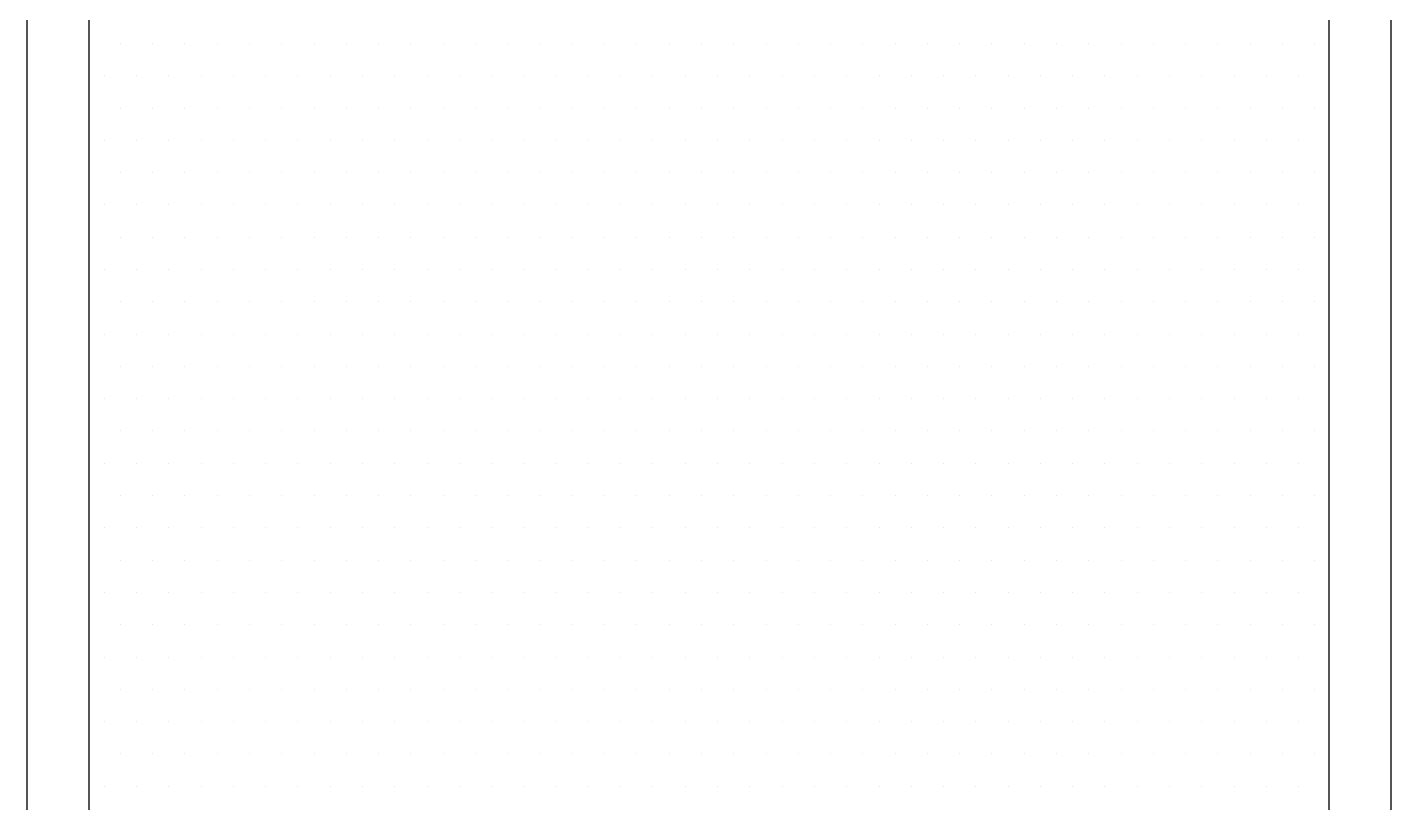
# Model space of a CAD drawing. Header units: inches. Extents: x 11.6 to 54.1, y 10.7 to 35.5.
# Drawn here: x 45.9049 to 46.0369, y 27.2012 to 27.2762 of the extents above; entities that cross this region are included whole.
import ezdxf

# ---------------------------------------------------------------- set-up
doc = ezdxf.new("R2010")
doc.units = ezdxf.units.IN
doc.header["$MEASUREMENT"] = 0
doc.layers.add('02', color=2, linetype='Continuous')

msp = doc.modelspace()

# ---------------------------------------------------------------- linework, layer by layer
at = {"layer": '02'}
for p, q in [((45.90487, 27.12532), (45.90487, 27.42412)), ((46.03687, 27.42412), (46.03687, 27.12532)), ((45.91087, 27.17303), (45.91087, 27.41078)), ((46.03087, 27.41078), (46.03087, 27.17303)), ((45.91389, 27.27465), (45.91389, 27.27465)), ((45.91701, 27.27465), (45.91701, 27.27465)), ((45.92014, 27.27465), (45.92014, 27.27465)), ((45.92326, 27.27465), (45.92326, 27.27465)), ((45.92639, 27.27465), (45.92639, 27.27465)), ((45.92951, 27.27465), (45.92951, 27.27465)), ((45.93264, 27.27465), (45.93264, 27.27465)), ((45.93576, 27.27465), (45.93576, 27.27465)), ((45.93889, 27.27465), (45.93889, 27.27465)), ((45.94201, 27.27465), (45.94201, 27.27465)), ((45.94514, 27.27465), (45.94514, 27.27465)), ((45.94826, 27.27465), (45.94826, 27.27465)), ((45.95139, 27.27465), (45.95139, 27.27465)), ((45.95451, 27.27465), (45.95451, 27.27465)), ((45.95764, 27.27465), (45.95764, 27.27465)), ((45.96076, 27.27465), (45.96076, 27.27465)), ((45.96389, 27.27465), (45.96389, 27.27465)), ((45.96701, 27.27465), (45.96701, 27.27465)), ((45.97014, 27.27465), (45.97014, 27.27465)), ((45.97326, 27.27465), (45.97326, 27.27465)), ((45.97639, 27.27465), (45.97639, 27.27465)), ((45.97951, 27.27465), (45.97951, 27.27465)), ((45.98264, 27.27465), (45.98264, 27.27465)), ((45.98576, 27.27465), (45.98576, 27.27465)), ((45.98889, 27.27465), (45.98889, 27.27465)), ((45.99201, 27.27465), (45.99201, 27.27465)), ((45.99514, 27.27465), (45.99514, 27.27465)), ((45.99826, 27.27465), (45.99826, 27.27465)), ((46.00139, 27.27465), (46.00139, 27.27465)), ((46.00451, 27.27465), (46.00451, 27.27465)), ((46.00764, 27.27465), (46.00764, 27.27465)), ((46.01076, 27.27465), (46.01076, 27.27465)), ((46.01389, 27.27465), (46.01389, 27.27465)), ((46.01701, 27.27465), (46.01701, 27.27465)), ((46.02014, 27.27465), (46.02014, 27.27465)), ((46.02326, 27.27465), (46.02326, 27.27465)), ((46.02639, 27.27465), (46.02639, 27.27465)), ((46.02951, 27.27465), (46.02951, 27.27465)), ((45.91233, 27.27152), (45.91233, 27.27152)), ((45.91545, 27.27152), (45.91545, 27.27152)), ((45.91858, 27.27152), (45.91858, 27.27152)), ((45.9217, 27.27152), (45.9217, 27.27152)), ((45.92483, 27.27152), (45.92483, 27.27152)), ((45.92795, 27.27152), (45.92795, 27.27152)), ((45.93108, 27.27152), (45.93108, 27.27152)), ((45.9342, 27.27152), (45.9342, 27.27152)), ((45.93733, 27.27152), (45.93733, 27.27152)), ((45.94045, 27.27152), (45.94045, 27.27152)), ((45.94358, 27.27152), (45.94358, 27.27152)), ((45.9467, 27.27152), (45.9467, 27.27152)), ((45.94983, 27.27152), (45.94983, 27.27152)), ((45.95295, 27.27152), (45.95295, 27.27152)), ((45.95608, 27.27152), (45.95608, 27.27152)), ((45.9592, 27.27152), (45.9592, 27.27152)), ((45.96233, 27.27152), (45.96233, 27.27152)), ((45.96545, 27.27152), (45.96545, 27.27152)), ((45.96858, 27.27152), (45.96858, 27.27152)), ((45.9717, 27.27152), (45.9717, 27.27152)), ((45.97483, 27.27152), (45.97483, 27.27152)), ((45.97795, 27.27152), (45.97795, 27.27152)), ((45.98108, 27.27152), (45.98108, 27.27152)), ((45.9842, 27.27152), (45.9842, 27.27152)), ((45.98733, 27.27152), (45.98733, 27.27152)), ((45.99045, 27.27152), (45.99045, 27.27152)), ((45.99358, 27.27152), (45.99358, 27.27152)), ((45.9967, 27.27152), (45.9967, 27.27152)), ((45.99983, 27.27152), (45.99983, 27.27152)), ((46.00295, 27.27152), (46.00295, 27.27152)), ((46.00608, 27.27152), (46.00608, 27.27152)), ((46.0092, 27.27152), (46.0092, 27.27152)), ((46.01233, 27.27152), (46.01233, 27.27152)), ((46.01545, 27.27152), (46.01545, 27.27152)), ((46.01858, 27.27152), (46.01858, 27.27152)), ((46.0217, 27.27152), (46.0217, 27.27152)), ((46.02483, 27.27152), (46.02483, 27.27152)), ((46.02795, 27.27152), (46.02795, 27.27152)), ((45.91389, 27.2684), (45.91389, 27.2684)), ((45.91701, 27.2684), (45.91701, 27.2684)), ((45.92014, 27.2684), (45.92014, 27.2684)), ((45.92326, 27.2684), (45.92326, 27.2684)), ((45.92639, 27.2684), (45.92639, 27.2684)), ((45.92951, 27.2684), (45.92951, 27.2684)), ((45.93264, 27.2684), (45.93264, 27.2684)), ((45.93576, 27.2684), (45.93576, 27.2684)), ((45.93889, 27.2684), (45.93889, 27.2684)), ((45.94201, 27.2684), (45.94201, 27.2684)), ((45.94514, 27.2684), (45.94514, 27.2684)), ((45.94826, 27.2684), (45.94826, 27.2684)), ((45.95139, 27.2684), (45.95139, 27.2684)), ((45.95451, 27.2684), (45.95451, 27.2684)), ((45.95764, 27.2684), (45.95764, 27.2684)), ((45.96076, 27.2684), (45.96076, 27.2684)), ((45.96389, 27.2684), (45.96389, 27.2684)), ((45.96701, 27.2684), (45.96701, 27.2684)), ((45.97014, 27.2684), (45.97014, 27.2684)), ((45.97326, 27.2684), (45.97326, 27.2684)), ((45.97639, 27.2684), (45.97639, 27.2684)), ((45.97951, 27.2684), (45.97951, 27.2684)), ((45.98264, 27.2684), (45.98264, 27.2684)), ((45.98576, 27.2684), (45.98576, 27.2684)), ((45.98889, 27.2684), (45.98889, 27.2684)), ((45.99201, 27.2684), (45.99201, 27.2684)), ((45.99514, 27.2684), (45.99514, 27.2684)), ((45.99826, 27.2684), (45.99826, 27.2684)), ((46.00139, 27.2684), (46.00139, 27.2684)), ((46.00451, 27.2684), (46.00451, 27.2684)), ((46.00764, 27.2684), (46.00764, 27.2684)), ((46.01076, 27.2684), (46.01076, 27.2684)), ((46.01389, 27.2684), (46.01389, 27.2684)), ((46.01701, 27.2684), (46.01701, 27.2684)), ((46.02014, 27.2684), (46.02014, 27.2684)), ((46.02326, 27.2684), (46.02326, 27.2684)), ((46.02639, 27.2684), (46.02639, 27.2684)), ((46.02951, 27.2684), (46.02951, 27.2684)), ((45.91233, 27.26527), (45.91233, 27.26527)), ((45.91545, 27.26527), (45.91545, 27.26527)), ((45.91858, 27.26527), (45.91858, 27.26527)), ((45.9217, 27.26527), (45.9217, 27.26527)), ((45.92483, 27.26527), (45.92483, 27.26527)), ((45.92795, 27.26527), (45.92795, 27.26527)), ((45.93108, 27.26527), (45.93108, 27.26527)), ((45.9342, 27.26527), (45.9342, 27.26527)), ((45.93733, 27.26527), (45.93733, 27.26527)), ((45.94045, 27.26527), (45.94045, 27.26527)), ((45.94358, 27.26527), (45.94358, 27.26527)), ((45.9467, 27.26527), (45.9467, 27.26527)), ((45.94983, 27.26527), (45.94983, 27.26527)), ((45.95295, 27.26527), (45.95295, 27.26527)), ((45.95608, 27.26527), (45.95608, 27.26527)), ((45.9592, 27.26527), (45.9592, 27.26527)), ((45.96233, 27.26527), (45.96233, 27.26527)), ((45.96545, 27.26527), (45.96545, 27.26527)), ((45.96858, 27.26527), (45.96858, 27.26527)), ((45.9717, 27.26527), (45.9717, 27.26527)), ((45.97483, 27.26527), (45.97483, 27.26527)), ((45.97795, 27.26527), (45.97795, 27.26527)), ((45.98108, 27.26527), (45.98108, 27.26527)), ((45.9842, 27.26527), (45.9842, 27.26527)), ((45.98733, 27.26527), (45.98733, 27.26527)), ((45.99045, 27.26527), (45.99045, 27.26527)), ((45.99358, 27.26527), (45.99358, 27.26527)), ((45.9967, 27.26527), (45.9967, 27.26527)), ((45.99983, 27.26527), (45.99983, 27.26527)), ((46.00295, 27.26527), (46.00295, 27.26527)), ((46.00608, 27.26527), (46.00608, 27.26527)), ((46.0092, 27.26527), (46.0092, 27.26527)), ((46.01233, 27.26527), (46.01233, 27.26527)), ((46.01545, 27.26527), (46.01545, 27.26527)), ((46.01858, 27.26527), (46.01858, 27.26527)), ((46.0217, 27.26527), (46.0217, 27.26527)), ((46.02483, 27.26527), (46.02483, 27.26527)), ((46.02795, 27.26527), (46.02795, 27.26527)), ((45.91389, 27.26215), (45.91389, 27.26215)), ((45.91701, 27.26215), (45.91701, 27.26215)), ((45.92014, 27.26215), (45.92014, 27.26215)), ((45.92326, 27.26215), (45.92326, 27.26215)), ((45.92639, 27.26215), (45.92639, 27.26215)), ((45.92951, 27.26215), (45.92951, 27.26215)), ((45.93264, 27.26215), (45.93264, 27.26215)), ((45.93576, 27.26215), (45.93576, 27.26215)), ((45.93889, 27.26215), (45.93889, 27.26215)), ((45.94201, 27.26215), (45.94201, 27.26215)), ((45.94514, 27.26215), (45.94514, 27.26215)), ((45.94826, 27.26215), (45.94826, 27.26215)), ((45.95139, 27.26215), (45.95139, 27.26215)), ((45.95451, 27.26215), (45.95451, 27.26215)), ((45.95764, 27.26215), (45.95764, 27.26215)), ((45.96076, 27.26215), (45.96076, 27.26215)), ((45.96389, 27.26215), (45.96389, 27.26215)), ((45.96701, 27.26215), (45.96701, 27.26215)), ((45.97014, 27.26215), (45.97014, 27.26215)), ((45.97326, 27.26215), (45.97326, 27.26215)), ((45.97639, 27.26215), (45.97639, 27.26215)), ((45.97951, 27.26215), (45.97951, 27.26215)), ((45.98264, 27.26215), (45.98264, 27.26215)), ((45.98576, 27.26215), (45.98576, 27.26215)), ((45.98889, 27.26215), (45.98889, 27.26215)), ((45.99201, 27.26215), (45.99201, 27.26215)), ((45.99514, 27.26215), (45.99514, 27.26215)), ((45.99826, 27.26215), (45.99826, 27.26215)), ((46.00139, 27.26215), (46.00139, 27.26215)), ((46.00451, 27.26215), (46.00451, 27.26215)), ((46.00764, 27.26215), (46.00764, 27.26215)), ((46.01076, 27.26215), (46.01076, 27.26215)), ((46.01389, 27.26215), (46.01389, 27.26215)), ((46.01701, 27.26215), (46.01701, 27.26215)), ((46.02014, 27.26215), (46.02014, 27.26215)), ((46.02326, 27.26215), (46.02326, 27.26215)), ((46.02639, 27.26215), (46.02639, 27.26215)), ((46.02951, 27.26215), (46.02951, 27.26215)), ((45.91233, 27.25902), (45.91233, 27.25902)), ((45.91545, 27.25902), (45.91545, 27.25902)), ((45.91858, 27.25902), (45.91858, 27.25902)), ((45.9217, 27.25902), (45.9217, 27.25902)), ((45.92483, 27.25902), (45.92483, 27.25902)), ((45.92795, 27.25902), (45.92795, 27.25902)), ((45.93108, 27.25902), (45.93108, 27.25902)), ((45.9342, 27.25902), (45.9342, 27.25902)), ((45.93733, 27.25902), (45.93733, 27.25902)), ((45.94045, 27.25902), (45.94045, 27.25902)), ((45.94358, 27.25902), (45.94358, 27.25902)), ((45.9467, 27.25902), (45.9467, 27.25902)), ((45.94983, 27.25902), (45.94983, 27.25902)), ((45.95295, 27.25902), (45.95295, 27.25902)), ((45.95608, 27.25902), (45.95608, 27.25902)), ((45.9592, 27.25902), (45.9592, 27.25902)), ((45.96233, 27.25902), (45.96233, 27.25902)), ((45.96545, 27.25902), (45.96545, 27.25902)), ((45.96858, 27.25902), (45.96858, 27.25902)), ((45.9717, 27.25902), (45.9717, 27.25902)), ((45.97483, 27.25902), (45.97483, 27.25902)), ((45.97795, 27.25902), (45.97795, 27.25902)), ((45.98108, 27.25902), (45.98108, 27.25902)), ((45.9842, 27.25902), (45.9842, 27.25902)), ((45.98733, 27.25902), (45.98733, 27.25902)), ((45.99045, 27.25902), (45.99045, 27.25902)), ((45.99358, 27.25902), (45.99358, 27.25902)), ((45.9967, 27.25902), (45.9967, 27.25902)), ((45.99983, 27.25902), (45.99983, 27.25902)), ((46.00295, 27.25902), (46.00295, 27.25902)), ((46.00608, 27.25902), (46.00608, 27.25902)), ((46.0092, 27.25902), (46.0092, 27.25902)), ((46.01233, 27.25902), (46.01233, 27.25902)), ((46.01545, 27.25902), (46.01545, 27.25902)), ((46.01858, 27.25902), (46.01858, 27.25902)), ((46.0217, 27.25902), (46.0217, 27.25902)), ((46.02483, 27.25902), (46.02483, 27.25902)), ((46.02795, 27.25902), (46.02795, 27.25902)), ((45.91389, 27.2559), (45.91389, 27.2559)), ((45.91701, 27.2559), (45.91701, 27.2559)), ((45.92014, 27.2559), (45.92014, 27.2559)), ((45.92326, 27.2559), (45.92326, 27.2559)), ((45.92639, 27.2559), (45.92639, 27.2559)), ((45.92951, 27.2559), (45.92951, 27.2559)), ((45.93264, 27.2559), (45.93264, 27.2559)), ((45.93576, 27.2559), (45.93576, 27.2559)), ((45.93889, 27.2559), (45.93889, 27.2559)), ((45.94201, 27.2559), (45.94201, 27.2559)), ((45.94514, 27.2559), (45.94514, 27.2559)), ((45.94826, 27.2559), (45.94826, 27.2559)), ((45.95139, 27.2559), (45.95139, 27.2559)), ((45.95451, 27.2559), (45.95451, 27.2559)), ((45.95764, 27.2559), (45.95764, 27.2559)), ((45.96076, 27.2559), (45.96076, 27.2559)), ((45.96389, 27.2559), (45.96389, 27.2559)), ((45.96701, 27.2559), (45.96701, 27.2559)), ((45.97014, 27.2559), (45.97014, 27.2559)), ((45.97326, 27.2559), (45.97326, 27.2559)), ((45.97639, 27.2559), (45.97639, 27.2559)), ((45.97951, 27.2559), (45.97951, 27.2559)), ((45.98264, 27.2559), (45.98264, 27.2559)), ((45.98576, 27.2559), (45.98576, 27.2559)), ((45.98889, 27.2559), (45.98889, 27.2559)), ((45.99201, 27.2559), (45.99201, 27.2559)), ((45.99514, 27.2559), (45.99514, 27.2559)), ((45.99826, 27.2559), (45.99826, 27.2559)), ((46.00139, 27.2559), (46.00139, 27.2559)), ((46.00451, 27.2559), (46.00451, 27.2559)), ((46.00764, 27.2559), (46.00764, 27.2559)), ((46.01076, 27.2559), (46.01076, 27.2559)), ((46.01389, 27.2559), (46.01389, 27.2559)), ((46.01701, 27.2559), (46.01701, 27.2559)), ((46.02014, 27.2559), (46.02014, 27.2559)), ((46.02326, 27.2559), (46.02326, 27.2559)), ((46.02639, 27.2559), (46.02639, 27.2559)), ((46.02951, 27.2559), (46.02951, 27.2559)), ((45.91233, 27.25277), (45.91233, 27.25277)), ((45.91545, 27.25277), (45.91545, 27.25277)), ((45.91858, 27.25277), (45.91858, 27.25277)), ((45.9217, 27.25277), (45.9217, 27.25277)), ((45.92483, 27.25277), (45.92483, 27.25277)), ((45.92795, 27.25277), (45.92795, 27.25277)), ((45.93108, 27.25277), (45.93108, 27.25277)), ((45.9342, 27.25277), (45.9342, 27.25277)), ((45.93733, 27.25277), (45.93733, 27.25277)), ((45.94045, 27.25277), (45.94045, 27.25277)), ((45.94358, 27.25277), (45.94358, 27.25277)), ((45.9467, 27.25277), (45.9467, 27.25277)), ((45.94983, 27.25277), (45.94983, 27.25277)), ((45.95295, 27.25277), (45.95295, 27.25277)), ((45.95608, 27.25277), (45.95608, 27.25277)), ((45.9592, 27.25277), (45.9592, 27.25277)), ((45.96233, 27.25277), (45.96233, 27.25277)), ((45.96545, 27.25277), (45.96545, 27.25277)), ((45.96858, 27.25277), (45.96858, 27.25277)), ((45.9717, 27.25277), (45.9717, 27.25277)), ((45.97483, 27.25277), (45.97483, 27.25277)), ((45.97795, 27.25277), (45.97795, 27.25277)), ((45.98108, 27.25277), (45.98108, 27.25277)), ((45.9842, 27.25277), (45.9842, 27.25277)), ((45.98733, 27.25277), (45.98733, 27.25277)), ((45.99045, 27.25277), (45.99045, 27.25277)), ((45.99358, 27.25277), (45.99358, 27.25277)), ((45.9967, 27.25277), (45.9967, 27.25277)), ((45.99983, 27.25277), (45.99983, 27.25277)), ((46.00295, 27.25277), (46.00295, 27.25277)), ((46.00608, 27.25277), (46.00608, 27.25277)), ((46.0092, 27.25277), (46.0092, 27.25277)), ((46.01233, 27.25277), (46.01233, 27.25277)), ((46.01545, 27.25277), (46.01545, 27.25277)), ((46.01858, 27.25277), (46.01858, 27.25277)), ((46.0217, 27.25277), (46.0217, 27.25277)), ((46.02483, 27.25277), (46.02483, 27.25277)), ((46.02795, 27.25277), (46.02795, 27.25277)), ((45.91389, 27.24965), (45.91389, 27.24965)), ((45.91701, 27.24965), (45.91701, 27.24965)), ((45.92014, 27.24965), (45.92014, 27.24965)), ((45.92326, 27.24965), (45.92326, 27.24965)), ((45.92639, 27.24965), (45.92639, 27.24965)), ((45.92951, 27.24965), (45.92951, 27.24965)), ((45.93264, 27.24965), (45.93264, 27.24965)), ((45.93576, 27.24965), (45.93576, 27.24965)), ((45.93889, 27.24965), (45.93889, 27.24965)), ((45.94201, 27.24965), (45.94201, 27.24965)), ((45.94514, 27.24965), (45.94514, 27.24965)), ((45.94826, 27.24965), (45.94826, 27.24965)), ((45.95139, 27.24965), (45.95139, 27.24965)), ((45.95451, 27.24965), (45.95451, 27.24965)), ((45.95764, 27.24965), (45.95764, 27.24965)), ((45.96076, 27.24965), (45.96076, 27.24965)), ((45.96389, 27.24965), (45.96389, 27.24965)), ((45.96701, 27.24965), (45.96701, 27.24965)), ((45.97014, 27.24965), (45.97014, 27.24965)), ((45.97326, 27.24965), (45.97326, 27.24965)), ((45.97639, 27.24965), (45.97639, 27.24965)), ((45.97951, 27.24965), (45.97951, 27.24965)), ((45.98264, 27.24965), (45.98264, 27.24965)), ((45.98576, 27.24965), (45.98576, 27.24965)), ((45.98889, 27.24965), (45.98889, 27.24965)), ((45.99201, 27.24965), (45.99201, 27.24965)), ((45.99514, 27.24965), (45.99514, 27.24965)), ((45.99826, 27.24965), (45.99826, 27.24965)), ((46.00139, 27.24965), (46.00139, 27.24965)), ((46.00451, 27.24965), (46.00451, 27.24965)), ((46.00764, 27.24965), (46.00764, 27.24965)), ((46.01076, 27.24965), (46.01076, 27.24965)), ((46.01389, 27.24965), (46.01389, 27.24965)), ((46.01701, 27.24965), (46.01701, 27.24965)), ((46.02014, 27.24965), (46.02014, 27.24965)), ((46.02326, 27.24965), (46.02326, 27.24965)), ((46.02639, 27.24965), (46.02639, 27.24965)), ((46.02951, 27.24965), (46.02951, 27.24965)), ((45.91233, 27.24652), (45.91233, 27.24652)), ((45.91545, 27.24652), (45.91545, 27.24652)), ((45.91858, 27.24652), (45.91858, 27.24652)), ((45.9217, 27.24652), (45.9217, 27.24652)), ((45.92483, 27.24652), (45.92483, 27.24652)), ((45.92795, 27.24652), (45.92795, 27.24652)), ((45.93108, 27.24652), (45.93108, 27.24652)), ((45.9342, 27.24652), (45.9342, 27.24652)), ((45.93733, 27.24652), (45.93733, 27.24652)), ((45.94045, 27.24652), (45.94045, 27.24652)), ((45.94358, 27.24652), (45.94358, 27.24652)), ((45.9467, 27.24652), (45.9467, 27.24652)), ((45.94983, 27.24652), (45.94983, 27.24652)), ((45.95295, 27.24652), (45.95295, 27.24652)), ((45.95608, 27.24652), (45.95608, 27.24652)), ((45.9592, 27.24652), (45.9592, 27.24652)), ((45.96233, 27.24652), (45.96233, 27.24652)), ((45.96545, 27.24652), (45.96545, 27.24652)), ((45.96858, 27.24652), (45.96858, 27.24652)), ((45.9717, 27.24652), (45.9717, 27.24652)), ((45.97483, 27.24652), (45.97483, 27.24652)), ((45.97795, 27.24652), (45.97795, 27.24652)), ((45.98108, 27.24652), (45.98108, 27.24652)), ((45.9842, 27.24652), (45.9842, 27.24652)), ((45.98733, 27.24652), (45.98733, 27.24652)), ((45.99045, 27.24652), (45.99045, 27.24652)), ((45.99358, 27.24652), (45.99358, 27.24652)), ((45.9967, 27.24652), (45.9967, 27.24652)), ((45.99983, 27.24652), (45.99983, 27.24652)), ((46.00295, 27.24652), (46.00295, 27.24652)), ((46.00608, 27.24652), (46.00608, 27.24652)), ((46.0092, 27.24652), (46.0092, 27.24652)), ((46.01233, 27.24652), (46.01233, 27.24652)), ((46.01545, 27.24652), (46.01545, 27.24652)), ((46.01858, 27.24652), (46.01858, 27.24652)), ((46.0217, 27.24652), (46.0217, 27.24652)), ((46.02483, 27.24652), (46.02483, 27.24652)), ((46.02795, 27.24652), (46.02795, 27.24652)), ((45.91389, 27.2434), (45.91389, 27.2434)), ((45.91701, 27.2434), (45.91701, 27.2434)), ((45.92014, 27.2434), (45.92014, 27.2434)), ((45.92326, 27.2434), (45.92326, 27.2434)), ((45.92639, 27.2434), (45.92639, 27.2434)), ((45.92951, 27.2434), (45.92951, 27.2434)), ((45.93264, 27.2434), (45.93264, 27.2434)), ((45.93576, 27.2434), (45.93576, 27.2434)), ((45.93889, 27.2434), (45.93889, 27.2434)), ((45.94201, 27.2434), (45.94201, 27.2434)), ((45.94514, 27.2434), (45.94514, 27.2434)), ((45.94826, 27.2434), (45.94826, 27.2434)), ((45.95139, 27.2434), (45.95139, 27.2434)), ((45.95451, 27.2434), (45.95451, 27.2434)), ((45.95764, 27.2434), (45.95764, 27.2434)), ((45.96076, 27.2434), (45.96076, 27.2434)), ((45.96389, 27.2434), (45.96389, 27.2434)), ((45.96701, 27.2434), (45.96701, 27.2434)), ((45.97014, 27.2434), (45.97014, 27.2434)), ((45.97326, 27.2434), (45.97326, 27.2434)), ((45.97639, 27.2434), (45.97639, 27.2434)), ((45.97951, 27.2434), (45.97951, 27.2434)), ((45.98264, 27.2434), (45.98264, 27.2434)), ((45.98576, 27.2434), (45.98576, 27.2434)), ((45.98889, 27.2434), (45.98889, 27.2434)), ((45.99201, 27.2434), (45.99201, 27.2434)), ((45.99514, 27.2434), (45.99514, 27.2434)), ((45.99826, 27.2434), (45.99826, 27.2434)), ((46.00139, 27.2434), (46.00139, 27.2434)), ((46.00451, 27.2434), (46.00451, 27.2434)), ((46.00764, 27.2434), (46.00764, 27.2434)), ((46.01076, 27.2434), (46.01076, 27.2434)), ((46.01389, 27.2434), (46.01389, 27.2434)), ((46.01701, 27.2434), (46.01701, 27.2434)), ((46.02014, 27.2434), (46.02014, 27.2434)), ((46.02326, 27.2434), (46.02326, 27.2434)), ((46.02639, 27.2434), (46.02639, 27.2434)), ((46.02951, 27.2434), (46.02951, 27.2434)), ((45.91233, 27.24027), (45.91233, 27.24027)), ((45.91545, 27.24027), (45.91545, 27.24027)), ((45.91858, 27.24027), (45.91858, 27.24027)), ((45.9217, 27.24027), (45.9217, 27.24027)), ((45.92483, 27.24027), (45.92483, 27.24027)), ((45.92795, 27.24027), (45.92795, 27.24027)), ((45.93108, 27.24027), (45.93108, 27.24027)), ((45.9342, 27.24027), (45.9342, 27.24027)), ((45.93733, 27.24027), (45.93733, 27.24027)), ((45.94045, 27.24027), (45.94045, 27.24027)), ((45.94358, 27.24027), (45.94358, 27.24027)), ((45.9467, 27.24027), (45.9467, 27.24027)), ((45.94983, 27.24027), (45.94983, 27.24027)), ((45.95295, 27.24027), (45.95295, 27.24027)), ((45.95608, 27.24027), (45.95608, 27.24027)), ((45.9592, 27.24027), (45.9592, 27.24027)), ((45.96233, 27.24027), (45.96233, 27.24027)), ((45.96545, 27.24027), (45.96545, 27.24027)), ((45.96858, 27.24027), (45.96858, 27.24027)), ((45.9717, 27.24027), (45.9717, 27.24027)), ((45.97483, 27.24027), (45.97483, 27.24027)), ((45.97795, 27.24027), (45.97795, 27.24027)), ((45.98108, 27.24027), (45.98108, 27.24027)), ((45.9842, 27.24027), (45.9842, 27.24027)), ((45.98733, 27.24027), (45.98733, 27.24027)), ((45.99045, 27.24027), (45.99045, 27.24027)), ((45.99358, 27.24027), (45.99358, 27.24027)), ((45.9967, 27.24027), (45.9967, 27.24027)), ((45.99983, 27.24027), (45.99983, 27.24027)), ((46.00295, 27.24027), (46.00295, 27.24027)), ((46.00608, 27.24027), (46.00608, 27.24027)), ((46.0092, 27.24027), (46.0092, 27.24027)), ((46.01233, 27.24027), (46.01233, 27.24027)), ((46.01545, 27.24027), (46.01545, 27.24027)), ((46.01858, 27.24027), (46.01858, 27.24027)), ((46.0217, 27.24027), (46.0217, 27.24027)), ((46.02483, 27.24027), (46.02483, 27.24027)), ((46.02795, 27.24027), (46.02795, 27.24027)), ((45.91389, 27.23715), (45.91389, 27.23715)), ((45.91701, 27.23715), (45.91701, 27.23715)), ((45.92014, 27.23715), (45.92014, 27.23715)), ((45.92326, 27.23715), (45.92326, 27.23715)), ((45.92639, 27.23715), (45.92639, 27.23715)), ((45.92951, 27.23715), (45.92951, 27.23715)), ((45.93264, 27.23715), (45.93264, 27.23715)), ((45.93576, 27.23715), (45.93576, 27.23715)), ((45.93889, 27.23715), (45.93889, 27.23715)), ((45.94201, 27.23715), (45.94201, 27.23715)), ((45.94514, 27.23715), (45.94514, 27.23715)), ((45.94826, 27.23715), (45.94826, 27.23715)), ((45.95139, 27.23715), (45.95139, 27.23715)), ((45.95451, 27.23715), (45.95451, 27.23715)), ((45.95764, 27.23715), (45.95764, 27.23715)), ((45.96076, 27.23715), (45.96076, 27.23715)), ((45.96389, 27.23715), (45.96389, 27.23715)), ((45.96701, 27.23715), (45.96701, 27.23715)), ((45.97014, 27.23715), (45.97014, 27.23715)), ((45.97326, 27.23715), (45.97326, 27.23715)), ((45.97639, 27.23715), (45.97639, 27.23715)), ((45.97951, 27.23715), (45.97951, 27.23715)), ((45.98264, 27.23715), (45.98264, 27.23715)), ((45.98576, 27.23715), (45.98576, 27.23715)), ((45.98889, 27.23715), (45.98889, 27.23715)), ((45.99201, 27.23715), (45.99201, 27.23715)), ((45.99514, 27.23715), (45.99514, 27.23715)), ((45.99826, 27.23715), (45.99826, 27.23715)), ((46.00139, 27.23715), (46.00139, 27.23715)), ((46.00451, 27.23715), (46.00451, 27.23715)), ((46.00764, 27.23715), (46.00764, 27.23715)), ((46.01076, 27.23715), (46.01076, 27.23715)), ((46.01389, 27.23715), (46.01389, 27.23715)), ((46.01701, 27.23715), (46.01701, 27.23715)), ((46.02014, 27.23715), (46.02014, 27.23715)), ((46.02326, 27.23715), (46.02326, 27.23715)), ((46.02639, 27.23715), (46.02639, 27.23715)), ((46.02951, 27.23715), (46.02951, 27.23715)), ((45.91233, 27.23402), (45.91233, 27.23402)), ((45.91545, 27.23402), (45.91545, 27.23402)), ((45.91858, 27.23402), (45.91858, 27.23402)), ((45.9217, 27.23402), (45.9217, 27.23402)), ((45.92483, 27.23402), (45.92483, 27.23402)), ((45.92795, 27.23402), (45.92795, 27.23402)), ((45.93108, 27.23402), (45.93108, 27.23402)), ((45.9342, 27.23402), (45.9342, 27.23402)), ((45.93733, 27.23402), (45.93733, 27.23402)), ((45.94045, 27.23402), (45.94045, 27.23402)), ((45.94358, 27.23402), (45.94358, 27.23402)), ((45.9467, 27.23402), (45.9467, 27.23402)), ((45.94983, 27.23402), (45.94983, 27.23402)), ((45.95295, 27.23402), (45.95295, 27.23402)), ((45.95608, 27.23402), (45.95608, 27.23402)), ((45.9592, 27.23402), (45.9592, 27.23402)), ((45.96233, 27.23402), (45.96233, 27.23402)), ((45.96545, 27.23402), (45.96545, 27.23402)), ((45.96858, 27.23402), (45.96858, 27.23402)), ((45.9717, 27.23402), (45.9717, 27.23402)), ((45.97483, 27.23402), (45.97483, 27.23402)), ((45.97795, 27.23402), (45.97795, 27.23402)), ((45.98108, 27.23402), (45.98108, 27.23402)), ((45.9842, 27.23402), (45.9842, 27.23402)), ((45.98733, 27.23402), (45.98733, 27.23402)), ((45.99045, 27.23402), (45.99045, 27.23402)), ((45.99358, 27.23402), (45.99358, 27.23402)), ((45.9967, 27.23402), (45.9967, 27.23402)), ((45.99983, 27.23402), (45.99983, 27.23402)), ((46.00295, 27.23402), (46.00295, 27.23402)), ((46.00608, 27.23402), (46.00608, 27.23402)), ((46.0092, 27.23402), (46.0092, 27.23402)), ((46.01233, 27.23402), (46.01233, 27.23402)), ((46.01545, 27.23402), (46.01545, 27.23402)), ((46.01858, 27.23402), (46.01858, 27.23402)), ((46.0217, 27.23402), (46.0217, 27.23402)), ((46.02483, 27.23402), (46.02483, 27.23402)), ((46.02795, 27.23402), (46.02795, 27.23402)), ((45.91389, 27.2309), (45.91389, 27.2309)), ((45.91701, 27.2309), (45.91701, 27.2309)), ((45.92014, 27.2309), (45.92014, 27.2309)), ((45.92326, 27.2309), (45.92326, 27.2309)), ((45.92639, 27.2309), (45.92639, 27.2309)), ((45.92951, 27.2309), (45.92951, 27.2309)), ((45.93264, 27.2309), (45.93264, 27.2309)), ((45.93576, 27.2309), (45.93576, 27.2309)), ((45.93889, 27.2309), (45.93889, 27.2309)), ((45.94201, 27.2309), (45.94201, 27.2309)), ((45.94514, 27.2309), (45.94514, 27.2309)), ((45.94826, 27.2309), (45.94826, 27.2309)), ((45.95139, 27.2309), (45.95139, 27.2309)), ((45.95451, 27.2309), (45.95451, 27.2309)), ((45.95764, 27.2309), (45.95764, 27.2309)), ((45.96076, 27.2309), (45.96076, 27.2309)), ((45.96389, 27.2309), (45.96389, 27.2309)), ((45.96701, 27.2309), (45.96701, 27.2309)), ((45.97014, 27.2309), (45.97014, 27.2309)), ((45.97326, 27.2309), (45.97326, 27.2309)), ((45.97639, 27.2309), (45.97639, 27.2309)), ((45.97951, 27.2309), (45.97951, 27.2309)), ((45.98264, 27.2309), (45.98264, 27.2309)), ((45.98576, 27.2309), (45.98576, 27.2309)), ((45.98889, 27.2309), (45.98889, 27.2309)), ((45.99201, 27.2309), (45.99201, 27.2309)), ((45.99514, 27.2309), (45.99514, 27.2309)), ((45.99826, 27.2309), (45.99826, 27.2309)), ((46.00139, 27.2309), (46.00139, 27.2309)), ((46.00451, 27.2309), (46.00451, 27.2309)), ((46.00764, 27.2309), (46.00764, 27.2309)), ((46.01076, 27.2309), (46.01076, 27.2309)), ((46.01389, 27.2309), (46.01389, 27.2309)), ((46.01701, 27.2309), (46.01701, 27.2309)), ((46.02014, 27.2309), (46.02014, 27.2309)), ((46.02326, 27.2309), (46.02326, 27.2309)), ((46.02639, 27.2309), (46.02639, 27.2309)), ((46.02951, 27.2309), (46.02951, 27.2309)), ((45.91233, 27.22777), (45.91233, 27.22777)), ((45.91545, 27.22777), (45.91545, 27.22777)), ((45.91858, 27.22777), (45.91858, 27.22777)), ((45.9217, 27.22777), (45.9217, 27.22777)), ((45.92483, 27.22777), (45.92483, 27.22777)), ((45.92795, 27.22777), (45.92795, 27.22777)), ((45.93108, 27.22777), (45.93108, 27.22777)), ((45.9342, 27.22777), (45.9342, 27.22777)), ((45.93733, 27.22777), (45.93733, 27.22777)), ((45.94045, 27.22777), (45.94045, 27.22777)), ((45.94358, 27.22777), (45.94358, 27.22777)), ((45.9467, 27.22777), (45.9467, 27.22777)), ((45.94983, 27.22777), (45.94983, 27.22777)), ((45.95295, 27.22777), (45.95295, 27.22777)), ((45.95608, 27.22777), (45.95608, 27.22777)), ((45.9592, 27.22777), (45.9592, 27.22777)), ((45.96233, 27.22777), (45.96233, 27.22777)), ((45.96545, 27.22777), (45.96545, 27.22777)), ((45.96858, 27.22777), (45.96858, 27.22777)), ((45.9717, 27.22777), (45.9717, 27.22777)), ((45.97483, 27.22777), (45.97483, 27.22777)), ((45.97795, 27.22777), (45.97795, 27.22777)), ((45.98108, 27.22777), (45.98108, 27.22777)), ((45.9842, 27.22777), (45.9842, 27.22777)), ((45.98733, 27.22777), (45.98733, 27.22777)), ((45.99045, 27.22777), (45.99045, 27.22777)), ((45.99358, 27.22777), (45.99358, 27.22777)), ((45.9967, 27.22777), (45.9967, 27.22777)), ((45.99983, 27.22777), (45.99983, 27.22777)), ((46.00295, 27.22777), (46.00295, 27.22777)), ((46.00608, 27.22777), (46.00608, 27.22777)), ((46.0092, 27.22777), (46.0092, 27.22777)), ((46.01233, 27.22777), (46.01233, 27.22777)), ((46.01545, 27.22777), (46.01545, 27.22777)), ((46.01858, 27.22777), (46.01858, 27.22777)), ((46.0217, 27.22777), (46.0217, 27.22777)), ((46.02483, 27.22777), (46.02483, 27.22777)), ((46.02795, 27.22777), (46.02795, 27.22777)), ((45.91389, 27.22465), (45.91389, 27.22465)), ((45.91701, 27.22465), (45.91701, 27.22465)), ((45.92014, 27.22465), (45.92014, 27.22465)), ((45.92326, 27.22465), (45.92326, 27.22465)), ((45.92639, 27.22465), (45.92639, 27.22465)), ((45.92951, 27.22465), (45.92951, 27.22465)), ((45.93264, 27.22465), (45.93264, 27.22465)), ((45.93576, 27.22465), (45.93576, 27.22465)), ((45.93889, 27.22465), (45.93889, 27.22465)), ((45.94201, 27.22465), (45.94201, 27.22465)), ((45.94514, 27.22465), (45.94514, 27.22465)), ((45.94826, 27.22465), (45.94826, 27.22465)), ((45.95139, 27.22465), (45.95139, 27.22465)), ((45.95451, 27.22465), (45.95451, 27.22465)), ((45.95764, 27.22465), (45.95764, 27.22465)), ((45.96076, 27.22465), (45.96076, 27.22465)), ((45.96389, 27.22465), (45.96389, 27.22465)), ((45.96701, 27.22465), (45.96701, 27.22465)), ((45.97014, 27.22465), (45.97014, 27.22465)), ((45.97326, 27.22465), (45.97326, 27.22465)), ((45.97639, 27.22465), (45.97639, 27.22465)), ((45.97951, 27.22465), (45.97951, 27.22465)), ((45.98264, 27.22465), (45.98264, 27.22465)), ((45.98576, 27.22465), (45.98576, 27.22465)), ((45.98889, 27.22465), (45.98889, 27.22465)), ((45.99201, 27.22465), (45.99201, 27.22465)), ((45.99514, 27.22465), (45.99514, 27.22465)), ((45.99826, 27.22465), (45.99826, 27.22465)), ((46.00139, 27.22465), (46.00139, 27.22465)), ((46.00451, 27.22465), (46.00451, 27.22465)), ((46.00764, 27.22465), (46.00764, 27.22465)), ((46.01076, 27.22465), (46.01076, 27.22465)), ((46.01389, 27.22465), (46.01389, 27.22465)), ((46.01701, 27.22465), (46.01701, 27.22465)), ((46.02014, 27.22465), (46.02014, 27.22465)), ((46.02326, 27.22465), (46.02326, 27.22465)), ((46.02639, 27.22465), (46.02639, 27.22465)), ((46.02951, 27.22465), (46.02951, 27.22465)), ((45.91233, 27.22152), (45.91233, 27.22152)), ((45.91545, 27.22152), (45.91545, 27.22152)), ((45.91858, 27.22152), (45.91858, 27.22152)), ((45.9217, 27.22152), (45.9217, 27.22152)), ((45.92483, 27.22152), (45.92483, 27.22152)), ((45.92795, 27.22152), (45.92795, 27.22152)), ((45.93108, 27.22152), (45.93108, 27.22152)), ((45.9342, 27.22152), (45.9342, 27.22152)), ((45.93733, 27.22152), (45.93733, 27.22152)), ((45.94045, 27.22152), (45.94045, 27.22152)), ((45.94358, 27.22152), (45.94358, 27.22152)), ((45.9467, 27.22152), (45.9467, 27.22152)), ((45.94983, 27.22152), (45.94983, 27.22152)), ((45.95295, 27.22152), (45.95295, 27.22152)), ((45.95608, 27.22152), (45.95608, 27.22152)), ((45.9592, 27.22152), (45.9592, 27.22152)), ((45.96233, 27.22152), (45.96233, 27.22152)), ((45.96545, 27.22152), (45.96545, 27.22152)), ((45.96858, 27.22152), (45.96858, 27.22152)), ((45.9717, 27.22152), (45.9717, 27.22152)), ((45.97483, 27.22152), (45.97483, 27.22152)), ((45.97795, 27.22152), (45.97795, 27.22152)), ((45.98108, 27.22152), (45.98108, 27.22152)), ((45.9842, 27.22152), (45.9842, 27.22152)), ((45.98733, 27.22152), (45.98733, 27.22152)), ((45.99045, 27.22152), (45.99045, 27.22152)), ((45.99358, 27.22152), (45.99358, 27.22152)), ((45.9967, 27.22152), (45.9967, 27.22152)), ((45.99983, 27.22152), (45.99983, 27.22152)), ((46.00295, 27.22152), (46.00295, 27.22152)), ((46.00608, 27.22152), (46.00608, 27.22152)), ((46.0092, 27.22152), (46.0092, 27.22152)), ((46.01233, 27.22152), (46.01233, 27.22152)), ((46.01545, 27.22152), (46.01545, 27.22152)), ((46.01858, 27.22152), (46.01858, 27.22152)), ((46.0217, 27.22152), (46.0217, 27.22152)), ((46.02483, 27.22152), (46.02483, 27.22152)), ((46.02795, 27.22152), (46.02795, 27.22152)), ((45.91389, 27.2184), (45.91389, 27.2184)), ((45.91701, 27.2184), (45.91701, 27.2184)), ((45.92014, 27.2184), (45.92014, 27.2184)), ((45.92326, 27.2184), (45.92326, 27.2184)), ((45.92639, 27.2184), (45.92639, 27.2184)), ((45.92951, 27.2184), (45.92951, 27.2184)), ((45.93264, 27.2184), (45.93264, 27.2184)), ((45.93576, 27.2184), (45.93576, 27.2184)), ((45.93889, 27.2184), (45.93889, 27.2184)), ((45.94201, 27.2184), (45.94201, 27.2184)), ((45.94514, 27.2184), (45.94514, 27.2184)), ((45.94826, 27.2184), (45.94826, 27.2184)), ((45.95139, 27.2184), (45.95139, 27.2184)), ((45.95451, 27.2184), (45.95451, 27.2184)), ((45.95764, 27.2184), (45.95764, 27.2184)), ((45.96076, 27.2184), (45.96076, 27.2184)), ((45.96389, 27.2184), (45.96389, 27.2184)), ((45.96701, 27.2184), (45.96701, 27.2184)), ((45.97014, 27.2184), (45.97014, 27.2184)), ((45.97326, 27.2184), (45.97326, 27.2184)), ((45.97639, 27.2184), (45.97639, 27.2184)), ((45.97951, 27.2184), (45.97951, 27.2184)), ((45.98264, 27.2184), (45.98264, 27.2184)), ((45.98576, 27.2184), (45.98576, 27.2184)), ((45.98889, 27.2184), (45.98889, 27.2184)), ((45.99201, 27.2184), (45.99201, 27.2184)), ((45.99514, 27.2184), (45.99514, 27.2184)), ((45.99826, 27.2184), (45.99826, 27.2184)), ((46.00139, 27.2184), (46.00139, 27.2184)), ((46.00451, 27.2184), (46.00451, 27.2184)), ((46.00764, 27.2184), (46.00764, 27.2184)), ((46.01076, 27.2184), (46.01076, 27.2184)), ((46.01389, 27.2184), (46.01389, 27.2184)), ((46.01701, 27.2184), (46.01701, 27.2184)), ((46.02014, 27.2184), (46.02014, 27.2184)), ((46.02326, 27.2184), (46.02326, 27.2184)), ((46.02639, 27.2184), (46.02639, 27.2184)), ((46.02951, 27.2184), (46.02951, 27.2184)), ((45.91233, 27.21527), (45.91233, 27.21527)), ((45.91545, 27.21527), (45.91545, 27.21527)), ((45.91858, 27.21527), (45.91858, 27.21527)), ((45.9217, 27.21527), (45.9217, 27.21527)), ((45.92483, 27.21527), (45.92483, 27.21527)), ((45.92795, 27.21527), (45.92795, 27.21527)), ((45.93108, 27.21527), (45.93108, 27.21527)), ((45.9342, 27.21527), (45.9342, 27.21527)), ((45.93733, 27.21527), (45.93733, 27.21527)), ((45.94045, 27.21527), (45.94045, 27.21527)), ((45.94358, 27.21527), (45.94358, 27.21527)), ((45.9467, 27.21527), (45.9467, 27.21527)), ((45.94983, 27.21527), (45.94983, 27.21527)), ((45.95295, 27.21527), (45.95295, 27.21527)), ((45.95608, 27.21527), (45.95608, 27.21527)), ((45.9592, 27.21527), (45.9592, 27.21527)), ((45.96233, 27.21527), (45.96233, 27.21527)), ((45.96545, 27.21527), (45.96545, 27.21527)), ((45.96858, 27.21527), (45.96858, 27.21527)), ((45.9717, 27.21527), (45.9717, 27.21527)), ((45.97483, 27.21527), (45.97483, 27.21527)), ((45.97795, 27.21527), (45.97795, 27.21527)), ((45.98108, 27.21527), (45.98108, 27.21527)), ((45.9842, 27.21527), (45.9842, 27.21527)), ((45.98733, 27.21527), (45.98733, 27.21527)), ((45.99045, 27.21527), (45.99045, 27.21527)), ((45.99358, 27.21527), (45.99358, 27.21527)), ((45.9967, 27.21527), (45.9967, 27.21527)), ((45.99983, 27.21527), (45.99983, 27.21527)), ((46.00295, 27.21527), (46.00295, 27.21527)), ((46.00608, 27.21527), (46.00608, 27.21527)), ((46.0092, 27.21527), (46.0092, 27.21527)), ((46.01233, 27.21527), (46.01233, 27.21527)), ((46.01545, 27.21527), (46.01545, 27.21527)), ((46.01858, 27.21527), (46.01858, 27.21527)), ((46.0217, 27.21527), (46.0217, 27.21527)), ((46.02483, 27.21527), (46.02483, 27.21527)), ((46.02795, 27.21527), (46.02795, 27.21527)), ((45.91389, 27.21215), (45.91389, 27.21215)), ((45.91701, 27.21215), (45.91701, 27.21215)), ((45.92014, 27.21215), (45.92014, 27.21215)), ((45.92326, 27.21215), (45.92326, 27.21215)), ((45.92639, 27.21215), (45.92639, 27.21215)), ((45.92951, 27.21215), (45.92951, 27.21215)), ((45.93264, 27.21215), (45.93264, 27.21215)), ((45.93576, 27.21215), (45.93576, 27.21215)), ((45.93889, 27.21215), (45.93889, 27.21215)), ((45.94201, 27.21215), (45.94201, 27.21215)), ((45.94514, 27.21215), (45.94514, 27.21215)), ((45.94826, 27.21215), (45.94826, 27.21215)), ((45.95139, 27.21215), (45.95139, 27.21215)), ((45.95451, 27.21215), (45.95451, 27.21215)), ((45.95764, 27.21215), (45.95764, 27.21215)), ((45.96076, 27.21215), (45.96076, 27.21215)), ((45.96389, 27.21215), (45.96389, 27.21215)), ((45.96701, 27.21215), (45.96701, 27.21215)), ((45.97014, 27.21215), (45.97014, 27.21215)), ((45.97326, 27.21215), (45.97326, 27.21215)), ((45.97639, 27.21215), (45.97639, 27.21215)), ((45.97951, 27.21215), (45.97951, 27.21215)), ((45.98264, 27.21215), (45.98264, 27.21215)), ((45.98576, 27.21215), (45.98576, 27.21215)), ((45.98889, 27.21215), (45.98889, 27.21215)), ((45.99201, 27.21215), (45.99201, 27.21215)), ((45.99514, 27.21215), (45.99514, 27.21215)), ((45.99826, 27.21215), (45.99826, 27.21215)), ((46.00139, 27.21215), (46.00139, 27.21215)), ((46.00451, 27.21215), (46.00451, 27.21215)), ((46.00764, 27.21215), (46.00764, 27.21215)), ((46.01076, 27.21215), (46.01076, 27.21215)), ((46.01389, 27.21215), (46.01389, 27.21215)), ((46.01701, 27.21215), (46.01701, 27.21215)), ((46.02014, 27.21215), (46.02014, 27.21215)), ((46.02326, 27.21215), (46.02326, 27.21215)), ((46.02639, 27.21215), (46.02639, 27.21215)), ((46.02951, 27.21215), (46.02951, 27.21215)), ((45.91233, 27.20902), (45.91233, 27.20902)), ((45.91545, 27.20902), (45.91545, 27.20902)), ((45.91858, 27.20902), (45.91858, 27.20902)), ((45.9217, 27.20902), (45.9217, 27.20902)), ((45.92483, 27.20902), (45.92483, 27.20902)), ((45.92795, 27.20902), (45.92795, 27.20902)), ((45.93108, 27.20902), (45.93108, 27.20902)), ((45.9342, 27.20902), (45.9342, 27.20902)), ((45.93733, 27.20902), (45.93733, 27.20902)), ((45.94045, 27.20902), (45.94045, 27.20902)), ((45.94358, 27.20902), (45.94358, 27.20902)), ((45.9467, 27.20902), (45.9467, 27.20902)), ((45.94983, 27.20902), (45.94983, 27.20902)), ((45.95295, 27.20902), (45.95295, 27.20902)), ((45.95608, 27.20902), (45.95608, 27.20902)), ((45.9592, 27.20902), (45.9592, 27.20902)), ((45.96233, 27.20902), (45.96233, 27.20902)), ((45.96545, 27.20902), (45.96545, 27.20902)), ((45.96858, 27.20902), (45.96858, 27.20902)), ((45.9717, 27.20902), (45.9717, 27.20902)), ((45.97483, 27.20902), (45.97483, 27.20902)), ((45.97795, 27.20902), (45.97795, 27.20902)), ((45.98108, 27.20902), (45.98108, 27.20902)), ((45.9842, 27.20902), (45.9842, 27.20902)), ((45.98733, 27.20902), (45.98733, 27.20902)), ((45.99045, 27.20902), (45.99045, 27.20902)), ((45.99358, 27.20902), (45.99358, 27.20902)), ((45.9967, 27.20902), (45.9967, 27.20902)), ((45.99983, 27.20902), (45.99983, 27.20902)), ((46.00295, 27.20902), (46.00295, 27.20902)), ((46.00608, 27.20902), (46.00608, 27.20902)), ((46.0092, 27.20902), (46.0092, 27.20902)), ((46.01233, 27.20902), (46.01233, 27.20902)), ((46.01545, 27.20902), (46.01545, 27.20902)), ((46.01858, 27.20902), (46.01858, 27.20902)), ((46.0217, 27.20902), (46.0217, 27.20902)), ((46.02483, 27.20902), (46.02483, 27.20902)), ((46.02795, 27.20902), (46.02795, 27.20902)), ((45.91389, 27.2059), (45.91389, 27.2059)), ((45.91701, 27.2059), (45.91701, 27.2059)), ((45.92014, 27.2059), (45.92014, 27.2059)), ((45.92326, 27.2059), (45.92326, 27.2059)), ((45.92639, 27.2059), (45.92639, 27.2059)), ((45.92951, 27.2059), (45.92951, 27.2059)), ((45.93264, 27.2059), (45.93264, 27.2059)), ((45.93576, 27.2059), (45.93576, 27.2059)), ((45.93889, 27.2059), (45.93889, 27.2059)), ((45.94201, 27.2059), (45.94201, 27.2059)), ((45.94514, 27.2059), (45.94514, 27.2059)), ((45.94826, 27.2059), (45.94826, 27.2059)), ((45.95139, 27.2059), (45.95139, 27.2059)), ((45.95451, 27.2059), (45.95451, 27.2059)), ((45.95764, 27.2059), (45.95764, 27.2059)), ((45.96076, 27.2059), (45.96076, 27.2059)), ((45.96389, 27.2059), (45.96389, 27.2059)), ((45.96701, 27.2059), (45.96701, 27.2059)), ((45.97014, 27.2059), (45.97014, 27.2059)), ((45.97326, 27.2059), (45.97326, 27.2059)), ((45.97639, 27.2059), (45.97639, 27.2059)), ((45.97951, 27.2059), (45.97951, 27.2059)), ((45.98264, 27.2059), (45.98264, 27.2059)), ((45.98576, 27.2059), (45.98576, 27.2059)), ((45.98889, 27.2059), (45.98889, 27.2059)), ((45.99201, 27.2059), (45.99201, 27.2059)), ((45.99514, 27.2059), (45.99514, 27.2059)), ((45.99826, 27.2059), (45.99826, 27.2059)), ((46.00139, 27.2059), (46.00139, 27.2059)), ((46.00451, 27.2059), (46.00451, 27.2059)), ((46.00764, 27.2059), (46.00764, 27.2059)), ((46.01076, 27.2059), (46.01076, 27.2059)), ((46.01389, 27.2059), (46.01389, 27.2059)), ((46.01701, 27.2059), (46.01701, 27.2059)), ((46.02014, 27.2059), (46.02014, 27.2059)), ((46.02326, 27.2059), (46.02326, 27.2059)), ((46.02639, 27.2059), (46.02639, 27.2059)), ((46.02951, 27.2059), (46.02951, 27.2059)), ((45.91233, 27.20277), (45.91233, 27.20277)), ((45.91545, 27.20277), (45.91545, 27.20277)), ((45.91858, 27.20277), (45.91858, 27.20277)), ((45.9217, 27.20277), (45.9217, 27.20277)), ((45.92483, 27.20277), (45.92483, 27.20277)), ((45.92795, 27.20277), (45.92795, 27.20277)), ((45.93108, 27.20277), (45.93108, 27.20277)), ((45.9342, 27.20277), (45.9342, 27.20277)), ((45.93733, 27.20277), (45.93733, 27.20277)), ((45.94045, 27.20277), (45.94045, 27.20277)), ((45.94358, 27.20277), (45.94358, 27.20277)), ((45.9467, 27.20277), (45.9467, 27.20277)), ((45.94983, 27.20277), (45.94983, 27.20277)), ((45.95295, 27.20277), (45.95295, 27.20277)), ((45.95608, 27.20277), (45.95608, 27.20277)), ((45.9592, 27.20277), (45.9592, 27.20277)), ((45.96233, 27.20277), (45.96233, 27.20277)), ((45.96545, 27.20277), (45.96545, 27.20277)), ((45.96858, 27.20277), (45.96858, 27.20277)), ((45.9717, 27.20277), (45.9717, 27.20277)), ((45.97483, 27.20277), (45.97483, 27.20277)), ((45.97795, 27.20277), (45.97795, 27.20277)), ((45.98108, 27.20277), (45.98108, 27.20277)), ((45.9842, 27.20277), (45.9842, 27.20277)), ((45.98733, 27.20277), (45.98733, 27.20277)), ((45.99045, 27.20277), (45.99045, 27.20277)), ((45.99358, 27.20277), (45.99358, 27.20277)), ((45.9967, 27.20277), (45.9967, 27.20277)), ((45.99983, 27.20277), (45.99983, 27.20277)), ((46.00295, 27.20277), (46.00295, 27.20277)), ((46.00608, 27.20277), (46.00608, 27.20277)), ((46.0092, 27.20277), (46.0092, 27.20277)), ((46.01233, 27.20277), (46.01233, 27.20277)), ((46.01545, 27.20277), (46.01545, 27.20277)), ((46.01858, 27.20277), (46.01858, 27.20277)), ((46.0217, 27.20277), (46.0217, 27.20277)), ((46.02483, 27.20277), (46.02483, 27.20277)), ((46.02795, 27.20277), (46.02795, 27.20277))]:
    msp.add_line(p, q, dxfattribs=at)

doc.saveas('drawing.dxf')
